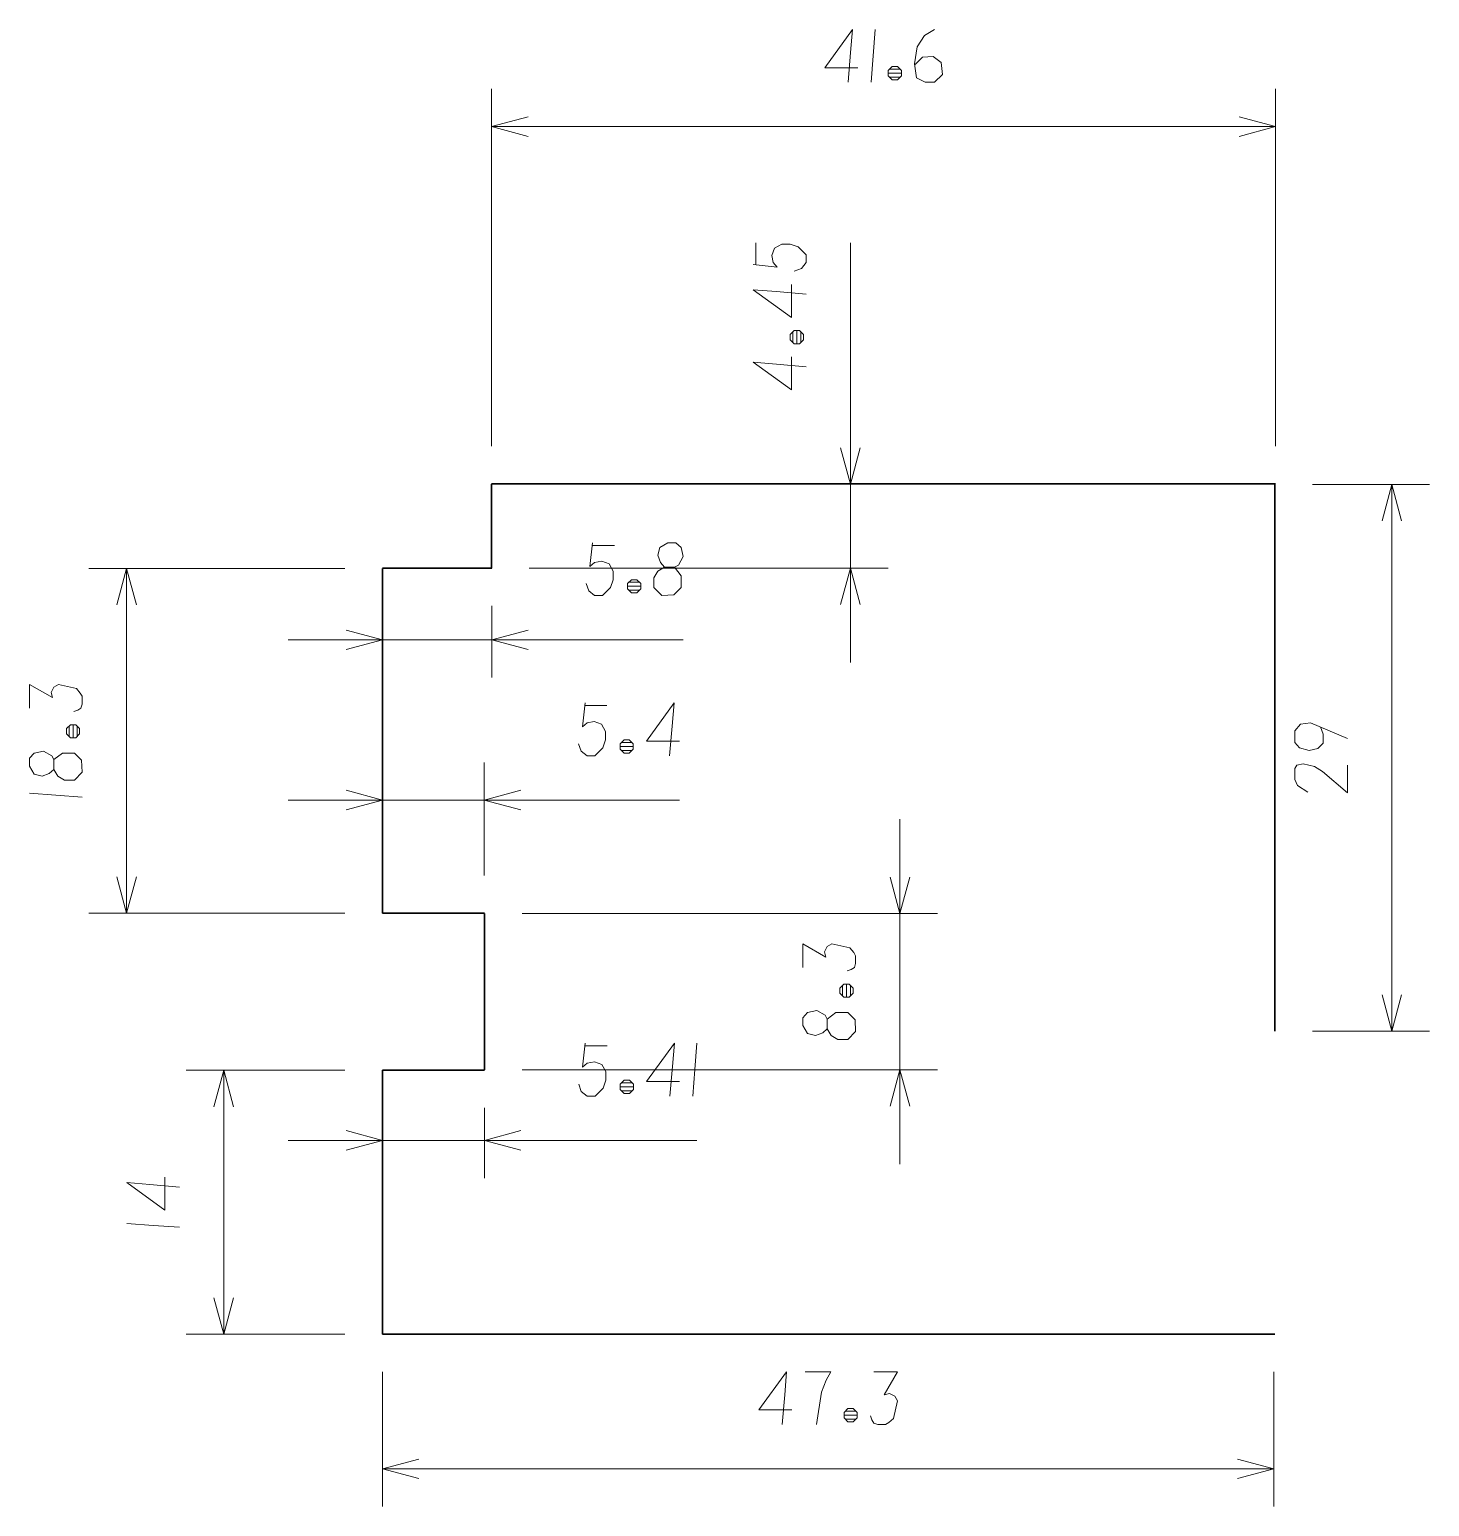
# Model space of a CAD drawing. Extents: x 71.5 to 145.8, y 49.4 to 127.8.
import ezdxf

# ---------------------------------------------------------------- set-up
doc = ezdxf.new("R2010")
doc.units = 0

msp = doc.modelspace()

# ---------------------------------------------------------------- linework, layer by layer
at = {"color": 5, "lineweight": 13, "ltscale": 0.473936}
for p, q in [((96.009598, 105.651047), (96.009598, 124.60849)), ((137.609589, 105.651047), (137.609589, 124.60849))]:
    msp.add_line(p, q, dxfattribs=at)
at = {"color": 5, "lineweight": 13}
for p, q in [((96.009598, 122.60849), (137.609589, 122.60849)), ((115.044594, 94.189392), (115.044594, 116.444397)), ((143.771896, 74.627594), (143.771896, 103.627594)), ((85.218399, 95.385223), (106.163399, 95.385223)), ((85.218399, 86.884476), (105.973396, 86.884476)), ((97.628601, 80.870193), (119.675072, 80.870193)), ((97.628601, 72.570206), (119.675072, 72.570206)), ((90.218399, 51.412235), (137.518402, 51.412235))]:
    msp.add_line(p, q, dxfattribs=at)
at = {"color": 216, "lineweight": 35, "ltscale": 0.005}
for p, q in [((96.209595, 103.651047), (96.009598, 103.651047)), ((96.009598, 103.651047), (96.209595, 103.651047)), ((96.209595, 103.651047), (96.009598, 103.651047)), ((96.009598, 103.651047), (96.209595, 103.651047)), ((128.441345, 103.651047), (128.241348, 103.651047)), ((128.241348, 103.651047), (128.441345, 103.651047)), ((128.441345, 103.651047), (128.241348, 103.651047)), ((128.241348, 103.651047), (128.441345, 103.651047)), ((128.641357, 103.651047), (128.441345, 103.651047)), ((128.441345, 103.651047), (128.641357, 103.651047)), ((128.641357, 103.651047), (128.441345, 103.651047)), ((128.441345, 103.651047), (128.641357, 103.651047)), ((137.563995, 103.651047), (137.363998, 103.651047)), ((137.363998, 103.651047), (137.563995, 103.651047)), ((137.563995, 103.651047), (137.363998, 103.651047)), ((137.363998, 103.651047), (137.563995, 103.651047)), ((90.418396, 99.189392), (90.218399, 99.189392)), ((90.218399, 99.189392), (90.418396, 99.189392)), ((90.418396, 99.189392), (90.218399, 99.189392)), ((90.218399, 99.189392), (90.418396, 99.189392)), ((96.009598, 99.189392), (95.809601, 99.189392)), ((95.809601, 99.189392), (96.009598, 99.189392)), ((96.009598, 99.189392), (95.809601, 99.189392)), ((95.809601, 99.189392), (96.009598, 99.189392)), ((90.418396, 80.875992), (90.218399, 80.875992)), ((90.218399, 80.875992), (90.418396, 80.875992)), ((95.628601, 80.875992), (95.428596, 80.875992)), ((95.428596, 80.875992), (95.628601, 80.875992)), ((95.628601, 80.875992), (95.428596, 80.875992)), ((95.428596, 80.875992), (95.628601, 80.875992)), ((90.418396, 58.549397), (90.218399, 58.549397)), ((90.218399, 58.549397), (90.418396, 58.549397)), ((90.418396, 58.549397), (90.218399, 58.549397)), ((90.218399, 58.549397), (90.418396, 58.549397)), ((137.563995, 58.549397), (137.363998, 58.549397)), ((137.363998, 58.549397), (137.563995, 58.549397)), ((137.563995, 58.549397), (137.363998, 58.549397)), ((137.363998, 58.549397), (137.563995, 58.549397))]:
    msp.add_line(p, q, dxfattribs=at)
at = {"color": 216, "lineweight": 35}
for p, q in [((96.009598, 103.651047), (137.609589, 103.651047)), ((137.563995, 74.627594), (137.563995, 103.627594)), ((90.218399, 58.549397), (137.518402, 58.549397))]:
    msp.add_line(p, q, dxfattribs=at)
at = {"color": 216, "lineweight": 35, "ltscale": 0.11125}
msp.add_line((96.009598, 99.189392), (96.009598, 103.639404), dxfattribs=at)
at = {"color": 5, "lineweight": 13, "ltscale": 0.475875}
for p, q in [((98.009598, 103.639404), (117.044594, 103.639404)), ((98.009598, 99.189392), (117.044594, 99.189392))]:
    msp.add_line(p, q, dxfattribs=at)
at = {"color": 5, "lineweight": 13, "ltscale": 0.155198}
for p, q in [((139.563995, 103.627594), (145.771896, 103.627594)), ((139.563995, 74.627594), (145.771896, 74.627594))]:
    msp.add_line(p, q, dxfattribs=at)
at = {"color": 5, "lineweight": 13, "ltscale": 0.339472}
for p, q in [((88.218399, 99.175995), (74.639534, 99.175995)), ((88.218399, 80.875992), (74.639534, 80.875992))]:
    msp.add_line(p, q, dxfattribs=at)
at = {"color": 5, "lineweight": 13, "ltscale": 0.4575}
for p, q in [((76.639534, 80.875992), (76.639534, 99.175995)), ((117.675072, 67.570206), (117.675072, 85.870193))]:
    msp.add_line(p, q, dxfattribs=at)
at = {"color": 216, "lineweight": 35, "ltscale": 0.145}
msp.add_line((90.218399, 99.189392), (96.018394, 99.189392), dxfattribs=at)
at = {"color": 216, "lineweight": 35, "ltscale": 0.4575}
msp.add_line((90.218399, 80.875992), (90.218399, 99.175995), dxfattribs=at)
at = {"color": 5, "lineweight": 13, "ltscale": 0.095104}
for p, q in [((90.218399, 97.189392), (90.218399, 93.385223)), ((96.018394, 97.189392), (96.018394, 93.385223))]:
    msp.add_line(p, q, dxfattribs=at)
at = {"color": 5, "lineweight": 13, "ltscale": 0.150212}
for p, q in [((90.218399, 82.875992), (90.218399, 88.884476)), ((95.618401, 82.875992), (95.618401, 88.884476))]:
    msp.add_line(p, q, dxfattribs=at)
at = {"color": 216, "lineweight": 35, "ltscale": 0.135}
msp.add_line((90.218399, 80.875992), (95.618401, 80.875992), dxfattribs=at)
at = {"color": 216, "lineweight": 35, "ltscale": 0.2075}
msp.add_line((95.628601, 72.570206), (95.628601, 80.870193), dxfattribs=at)
at = {"color": 5, "lineweight": 13, "ltscale": 0.210578}
for p, q in [((88.218399, 72.549805), (79.79528, 72.549805)), ((88.218399, 58.549801), (79.79528, 58.549801))]:
    msp.add_line(p, q, dxfattribs=at)
at = {"color": 5, "lineweight": 13, "ltscale": 0.35}
msp.add_line((81.79528, 58.549801), (81.79528, 72.549805), dxfattribs=at)
at = {"color": 216, "lineweight": 35, "ltscale": 0.135255}
msp.add_line((90.218399, 72.549805), (95.628601, 72.549805), dxfattribs=at)
at = {"color": 216, "lineweight": 35, "ltscale": 0.35}
msp.add_line((90.218399, 58.549801), (90.218399, 72.549805), dxfattribs=at)
at = {"color": 7, "lineweight": 13, "ltscale": 0.092907}
for p, q in [((90.218399, 70.549805), (90.218399, 66.833511)), ((95.628601, 70.549805), (95.628601, 66.833511))]:
    msp.add_line(p, q, dxfattribs=at)
at = {"color": 7, "lineweight": 13}
msp.add_line((85.218399, 68.833511), (106.8936, 68.833511), dxfattribs=at)
at = {"color": 5, "lineweight": 13, "ltscale": 0.178429}
for p, q in [((90.218399, 56.549397), (90.218399, 49.412235)), ((137.518402, 56.549397), (137.518402, 49.412235))]:
    msp.add_line(p, q, dxfattribs=at)
at = {"color": 5, "lineweight": 13}
for points in [[(114.919609, 124.958496), (115.059608, 126.533493), (115.164604, 127.758484), (113.694603, 125.728485), (115.444603, 125.728485)], [(116.354607, 127.758484), (116.249611, 126.35849), (116.144608, 124.958496)], [(119.504608, 127.758484), (118.979607, 127.443497), (118.594612, 126.848495), (118.454613, 125.938492), (118.559608, 125.203491), (119.01461, 124.958496), (119.504608, 124.958496), (119.924606, 125.378494), (119.854607, 126.008484), (119.434608, 126.323486), (118.874611, 126.288483), (118.489609, 125.903488)], [(117.754608, 125.448486), (117.054611, 125.448486)], [(117.124611, 125.658493), (117.684608, 125.658493)], [(117.124611, 125.238495), (117.684608, 125.238495)], [(97.941452, 123.126129), (96.009598, 122.60849), (97.941452, 122.090851)], [(135.67775, 122.090851), (137.609589, 122.60849), (135.67775, 123.126129)], [(112.06459, 114.939392), (112.449593, 115.079391), (112.694595, 115.394394), (112.694595, 115.814392), (112.274597, 116.23439), (111.854591, 116.37439), (111.399597, 116.37439), (111.014595, 116.164398), (110.874596, 115.779404), (110.944595, 115.394394), (111.154594, 115.149399), (109.894592, 115.289398)], [(110.034592, 115.289398), (110.034592, 116.444397)], [(112.694595, 113.714401), (111.119591, 113.854401), (109.894592, 113.959396), (111.924591, 112.489395), (111.924591, 114.239395)], [(111.994591, 111.159393), (111.994591, 111.719391)], [(112.204597, 111.789398), (112.204597, 111.089401)], [(112.414597, 111.159393), (112.414597, 111.719391)], [(112.694595, 109.864395), (111.119591, 110.004395), (109.894592, 110.10939), (111.924591, 108.639389), (111.924591, 110.389389)], [(114.526955, 105.571243), (115.044594, 103.639404), (115.562233, 105.571243)], [(144.289536, 101.69574), (143.771896, 103.627594), (143.254257, 101.69574)], [(101.018394, 98.365234), (101.158394, 97.980225), (101.473389, 97.735229), (101.893394, 97.735229), (102.313393, 98.155228), (102.453392, 98.575226), (102.453392, 99.030228), (102.243393, 99.415222), (101.858391, 99.555222), (101.473389, 99.485229), (101.228394, 99.275223), (101.368393, 100.535233)], [(101.368393, 100.395233), (102.523392, 100.395233)], [(105.708389, 99.240234), (105.918388, 99.34523), (106.163383, 99.800232), (106.058388, 100.290222), (105.778389, 100.535233), (105.358383, 100.535233), (104.938385, 100.290222), (104.833389, 99.870224), (104.973389, 99.485229), (105.183388, 99.240234)], [(77.157173, 97.244141), (76.639534, 99.175995), (76.121895, 97.244141)], [(115.562233, 97.257553), (115.044594, 99.189392), (114.526955, 97.257553)], [(103.923386, 98.22522), (103.223389, 98.22522)], [(103.293388, 98.435226), (103.853386, 98.435226)], [(103.293388, 98.015228), (103.853386, 98.015228)], [(88.286545, 94.867584), (90.218399, 95.385223), (88.286545, 95.902863)], [(97.950249, 95.902863), (96.018394, 95.385223), (97.950249, 94.867584)], [(73.834534, 91.583496), (74.044533, 91.653503), (74.219536, 91.758499), (74.289536, 91.968491), (74.289536, 92.388504), (74.184532, 92.563492), (73.974533, 92.808502), (73.029533, 93.018494), (72.784531, 92.878494), (72.644531, 92.598495), (72.714539, 92.318497), (71.489532, 93.018494), (71.489532, 91.758499)], [(100.618401, 89.864487), (100.7584, 89.479477), (101.073395, 89.234482), (101.493401, 89.234482), (101.913399, 89.65448), (102.053398, 90.074478), (102.053398, 90.52948), (101.843399, 90.914474), (101.458397, 91.054474), (101.073395, 90.984482), (100.8284, 90.774475), (100.968399, 92.034485)], [(100.968399, 91.894485), (102.123398, 91.894485)], [(105.448395, 89.234482), (105.588394, 90.809479), (105.69339, 92.034485), (104.223389, 90.004486), (105.973389, 90.004486)], [(73.79953, 90.883499), (73.79953, 90.183502)], [(139.986893, 90.772598), (140.126892, 90.387604), (140.126892, 89.897598), (139.846893, 89.617599), (139.391907, 89.512604), (138.866898, 89.652603), (138.621887, 89.932602), (138.621887, 90.562592), (138.93689, 90.912598), (139.461899, 90.98259), (141.421906, 90.142593)], [(73.589539, 90.253494), (73.589539, 90.813492)], [(74.009537, 90.253494), (74.009537, 90.813492)], [(72.784531, 89.028503), (72.679535, 89.238495), (72.224533, 89.48349), (71.734535, 89.378494), (71.489532, 89.098495), (71.489532, 88.678497), (71.734535, 88.258499), (72.154533, 88.153503), (72.539536, 88.293503), (72.784531, 88.503494)], [(103.523392, 89.724472), (102.823395, 89.724472)], [(102.893394, 89.934479), (103.453392, 89.934479)], [(102.893394, 89.514481), (103.453392, 89.514481)], [(141.421906, 88.742599), (141.421906, 87.272598), (140.091888, 88.392593), (139.671906, 88.672592), (139.076904, 88.812592), (138.726898, 88.742599), (138.621887, 88.567596), (138.621887, 87.972595), (138.761902, 87.657593), (139.321899, 87.307602)], [(71.489532, 87.2435), (72.889534, 87.138504), (74.289536, 87.033493)], [(88.286545, 86.366837), (90.218399, 86.884476), (88.286545, 87.402115)], [(97.550247, 87.402115), (95.618401, 86.884476), (97.550247, 86.366837)], [(76.121895, 82.807846), (76.639534, 80.875992), (77.157173, 82.807846)], [(117.157433, 82.802048), (117.675072, 80.870193), (118.192711, 82.802048)], [(114.870071, 77.822693), (115.08007, 77.8927), (115.255074, 77.997696), (115.325073, 78.207687), (115.325073, 78.627701), (115.22007, 78.802689), (115.010071, 79.047699), (114.065071, 79.25769), (113.820068, 79.117691), (113.680069, 78.837692), (113.750069, 78.557693), (112.52507, 79.25769), (112.52507, 77.997696)], [(114.625069, 76.492691), (114.625069, 77.052689)], [(114.835075, 77.122696), (114.835075, 76.422699)], [(115.045074, 76.492691), (115.045074, 77.052689)], [(143.254257, 76.559448), (143.771896, 74.627594), (144.289536, 76.559448)], [(113.820068, 75.2677), (113.715073, 75.477692), (113.260071, 75.722687), (112.770073, 75.617691), (112.52507, 75.337692), (112.52507, 74.917694), (112.770073, 74.497696), (113.190071, 74.3927), (113.575073, 74.5327), (113.820068, 74.742691)], [(82.31292, 70.61795), (81.79528, 72.549805), (81.277641, 70.61795)], [(118.192711, 70.638351), (117.675072, 72.570206), (117.157433, 70.638351)], [(79.445282, 66.354797), (77.870285, 66.494797), (76.645279, 66.599792), (78.675278, 65.129791), (78.675278, 66.879791)], [(76.645279, 64.429794), (78.04528, 64.324799), (79.445282, 64.219803)], [(81.277641, 60.481647), (81.79528, 58.549801), (82.31292, 60.481647)], [(111.418404, 53.762234), (111.558403, 55.337238), (111.663399, 56.562237), (110.193398, 54.532238), (111.943398, 54.532238)], [(113.238396, 53.762234), (113.518402, 55.477238), (113.763397, 56.107235), (114.0084, 56.562237), (112.643402, 56.562237)], [(116.108398, 54.217236), (116.178398, 54.007236), (116.283394, 53.832233), (116.493393, 53.762234), (116.913399, 53.762234), (117.088394, 53.867237), (117.333397, 54.077236), (117.543396, 55.022236), (117.403397, 55.267239), (117.123398, 55.407238), (116.843391, 55.337238), (117.543396, 56.562237), (116.283394, 56.562237)], [(115.408394, 54.252232), (114.708397, 54.252232)], [(114.778397, 54.462238), (115.338394, 54.462238)], [(114.778397, 54.042233), (115.338394, 54.042233)], [(92.150253, 51.929874), (90.218399, 51.412235), (92.150253, 50.894596)], [(135.586548, 50.894596), (137.518402, 51.412235), (135.586548, 51.929874)]]:
    msp.add_lwpolyline(points, dxfattribs=at)
for points in [[(117.26461, 125.098495), (117.544609, 125.098495), (117.754608, 125.308487), (117.754608, 125.588486), (117.544609, 125.798492), (117.26461, 125.798492), (117.054611, 125.588486), (117.054611, 125.308487)], [(112.554596, 111.299393), (112.554596, 111.579391), (112.344597, 111.789398), (112.06459, 111.789398), (111.854591, 111.579391), (111.854591, 111.299393), (112.06459, 111.089401), (112.344597, 111.089401)], [(105.043388, 97.735229), (105.673386, 97.770233), (106.058388, 98.155228), (106.058388, 98.785233), (105.708389, 99.240234), (105.183388, 99.240234), (104.833389, 99.030228), (104.62339, 98.680222), (104.62339, 98.155228)], [(103.433388, 97.875229), (103.713387, 97.875229), (103.923386, 98.08522), (103.923386, 98.365234), (103.713387, 98.575226), (103.433388, 98.575226), (103.223389, 98.365234), (103.223389, 98.08522)], [(74.149536, 90.393494), (74.149536, 90.673492), (73.939529, 90.883499), (73.659531, 90.883499), (73.449539, 90.673492), (73.449539, 90.393494), (73.659531, 90.183502), (73.939529, 90.183502)], [(74.289536, 88.363495), (74.254532, 88.9935), (73.869537, 89.378494), (73.239532, 89.378494), (72.784531, 89.028503), (72.784531, 88.503494), (72.994537, 88.153503), (73.344536, 87.943497), (73.869537, 87.943497)], [(103.033394, 89.374481), (103.313393, 89.374481), (103.523392, 89.584473), (103.523392, 89.864487), (103.313393, 90.074478), (103.033394, 90.074478), (102.823395, 89.864487), (102.823395, 89.584473)], [(115.185074, 76.63269), (115.185074, 76.912689), (114.975075, 77.122696), (114.695068, 77.122696), (114.485069, 76.912689), (114.485069, 76.63269), (114.695068, 76.422699), (114.975075, 76.422699)], [(115.325073, 74.602692), (115.29007, 75.232697), (114.905075, 75.617691), (114.27507, 75.617691), (113.820068, 75.2677), (113.820068, 74.742691), (114.030075, 74.3927), (114.380074, 74.182693), (114.905075, 74.182693)], [(114.918396, 53.902233), (115.198395, 53.902233), (115.408394, 54.112232), (115.408394, 54.392239), (115.198395, 54.602238), (114.918396, 54.602238), (114.708397, 54.392239), (114.708397, 54.112232)]]:
    msp.add_lwpolyline(points, close=True, dxfattribs=at)
at = {"color": 7, "lineweight": 13}
for points in [[(100.628601, 71.813522), (100.7686, 71.428513), (101.083595, 71.183517), (101.503601, 71.183517), (101.923599, 71.603516), (102.063599, 72.023514), (102.063599, 72.478516), (101.8536, 72.86351), (101.468597, 73.00351), (101.083595, 72.933517), (100.8386, 72.723511), (100.9786, 73.983521)], [(100.9786, 73.843521), (102.133598, 73.843521)], [(105.458595, 71.183517), (105.598595, 72.758514), (105.70359, 73.983521), (104.233589, 71.953522), (105.983589, 71.953522)], [(106.893593, 73.983521), (106.788597, 72.583511), (106.683594, 71.183517)], [(103.533592, 71.673508), (102.833595, 71.673508)], [(102.903595, 71.883514), (103.463593, 71.883514)], [(102.903595, 71.463516), (103.463593, 71.463516)], [(88.286545, 68.315872), (90.218399, 68.833511), (88.286545, 69.351151)], [(97.560448, 69.351151), (95.628601, 68.833511), (97.560448, 68.315872)]]:
    msp.add_lwpolyline(points, dxfattribs=at)
msp.add_lwpolyline([(103.043594, 71.323517), (103.323593, 71.323517), (103.533592, 71.533508), (103.533592, 71.813522), (103.323593, 72.023514), (103.043594, 72.023514), (102.833595, 71.813522), (102.833595, 71.533508)], close=True, dxfattribs=at)

doc.saveas('drawing.dxf')
